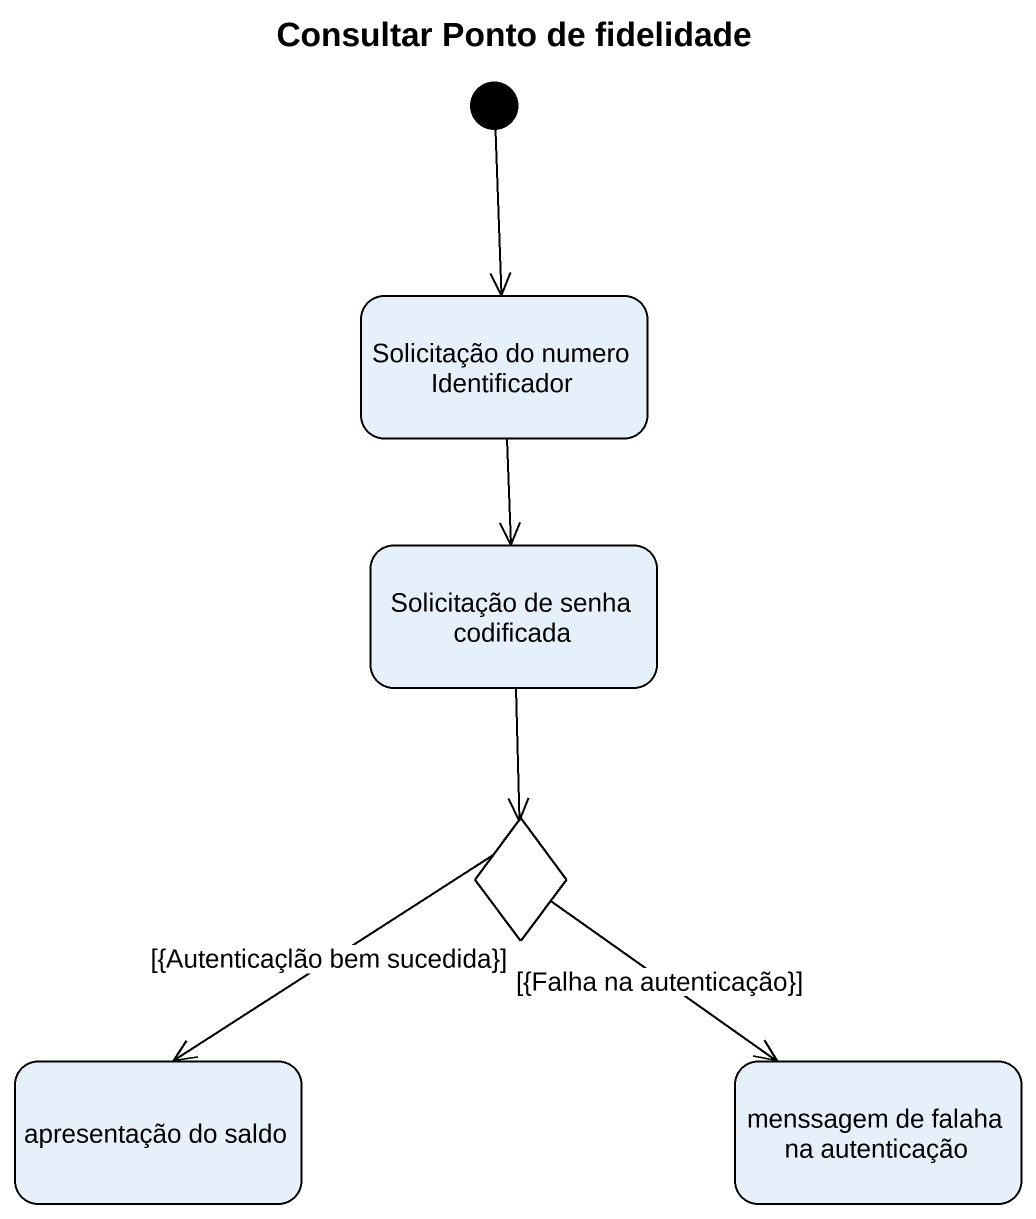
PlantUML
@startuml
title Consultar Ponto de fidelidade
hide empty description
state "Solicitação do numero Identificador" as Solicitação_do_numero
state "Solicitação de senha codificada" as Solicitação_de_senha
state choice1 <<choice>>
state "apresentação do saldo" as apresentação_do_saldo
state "menssagem de falaha na autenticação" as menssagem_de_falaha_na
[*] --> Solicitação_do_numero
Solicitação_do_numero --> Solicitação_de_senha
Solicitação_de_senha --> choice1
choice1 --> apresentação_do_saldo : [{Autenticaçlão bem sucedida}]
choice1 --> menssagem_de_falaha_na : [{Falha na autenticação}]
@enduml
